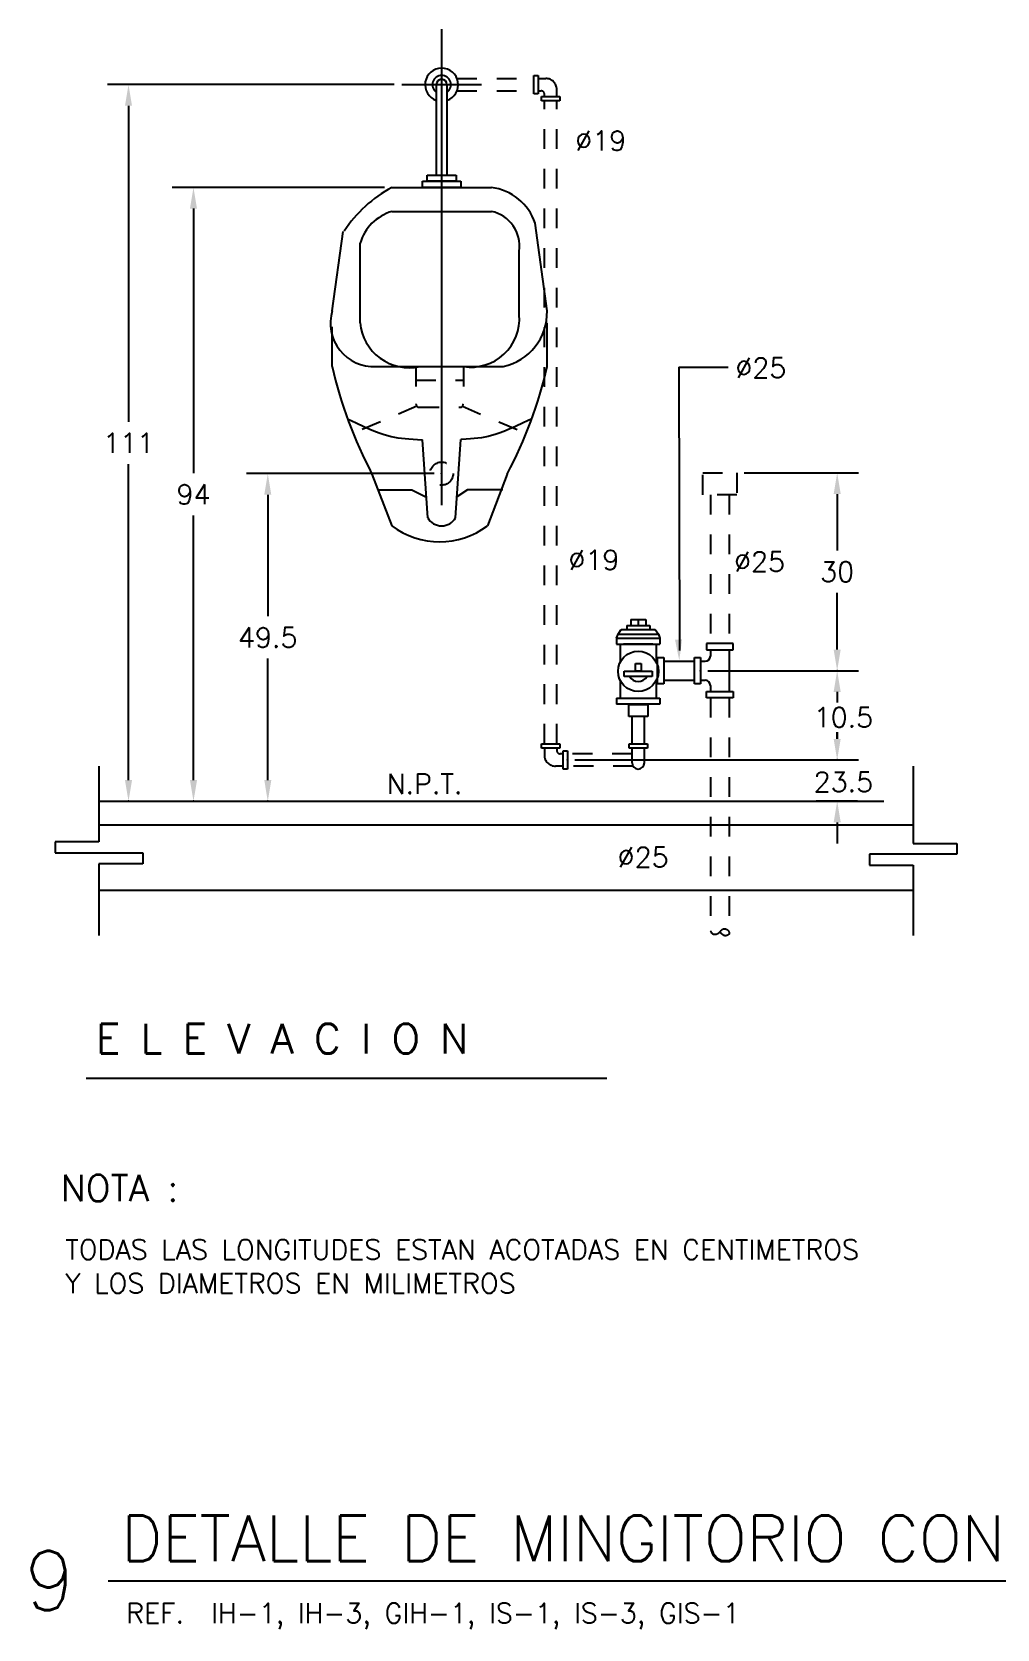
# Model space of a CAD drawing. Extents: x 145.7 to 190.5, y 293.8 to 329.7.
# Drawn here: x 156.82 to 161.68, y 317.52 to 325.58 of the extents above; entities that cross this region are included whole.
import ezdxf
from ezdxf.enums import TextEntityAlignment as Align

# ---------------------------------------------------------------- set-up
doc = ezdxf.new("R2010")
doc.units = 0
doc.header["$LTSCALE"] = 0.4
doc.header["$MEASUREMENT"] = 0
doc.linetypes.add('DASHDOT', pattern=[12, 6, -3, 0, -3])
doc.linetypes.add('HIDDEN', pattern=[0.375, 0.25, -0.125])
doc.layers.add('A13', color=130, linetype='CONTINUOUS')
doc.layers.add('LETRAS', color=50, linetype='CONTINUOUS')
doc.styles.add('ROMANS', font='ROMANS.SHX', dxfattribs={"width": 1.5, "height": 0.3})

msp = doc.modelspace()

# ---------------------------------------------------------------- linework, layer by layer
at = {"layer": 'A13', "color": 20, "linetype": 'DASHDOT'}
for p, q in [((158.8833, 325.5931), (158.8833, 322.7198)), ((158.6818, 325.3138), (159.0849, 325.3138))]:
    msp.add_line(p, q, dxfattribs=at)
at = {"layer": 'A13', "linetype": 'HIDDEN'}
for p, q in [((158.961, 325.3451), (159.348, 325.3451)), ((159.348, 325.2678), (159.348, 325.3598)), ((159.348, 325.3598), (159.3694, 325.3598)), ((159.3694, 325.3598), (159.3694, 325.2678)), ((159.3694, 325.3451), (159.4083, 325.3451)), ((159.3694, 325.3451), (159.3694, 325.2825)), ((158.961, 325.2825), (159.348, 325.2825)), ((159.3694, 325.2678), (159.348, 325.2678)), ((159.3694, 325.2825), (159.3853, 325.2825)), ((159.387, 325.2322), (159.387, 325.2536)), ((159.387, 325.2536), (159.479, 325.2536)), ((159.4017, 325.2536), (159.4017, 325.266)), ((159.4643, 325.2536), (159.4643, 325.2891)), ((159.479, 325.2536), (159.479, 325.2322)), ((159.479, 325.2322), (159.387, 325.2322)), ((159.4017, 321.9895), (159.4017, 325.2322)), ((159.4643, 321.9895), (159.4643, 325.2322)), ((158.7538, 323.8921), (158.7538, 323.7033)), ((158.9928, 323.8921), (158.9928, 323.7033)), ((158.7538, 323.824), (158.9928, 323.824)), ((158.7586, 323.6917), (158.4366, 323.5557)), ((158.7703, 323.6868), (158.9763, 323.6868)), ((158.988, 323.6917), (159.31, 323.5557)), ((160.2003, 323.2455), (160.2003, 323.3559)), ((160.2003, 323.3559), (160.3725, 323.3559)), ((160.3725, 323.3559), (160.3725, 323.2455)), ((160.3725, 323.2455), (160.2003, 323.2455)), ((160.2387, 323.2455), (160.2387, 322.4947)), ((160.3342, 323.2455), (160.3342, 322.4947)), ((160.2387, 322.2217), (160.2387, 321.0456)), ((160.3342, 322.2217), (160.3342, 321.034)), ((159.387, 321.968), (159.387, 321.9895)), ((159.387, 321.9895), (159.479, 321.9895)), ((159.479, 321.968), (159.387, 321.968)), ((159.4017, 321.968), (159.4017, 321.9326)), ((159.4643, 321.968), (159.4643, 321.9556)), ((159.479, 321.9895), (159.479, 321.968)), ((159.4966, 321.8618), (159.4966, 321.9539)), ((159.4966, 321.9539), (159.5181, 321.9539)), ((159.5181, 321.9539), (159.5181, 321.8618)), ((159.4966, 321.8766), (159.4577, 321.8766)), ((159.4966, 321.9391), (159.4808, 321.9391)), ((159.4966, 321.8766), (159.4966, 321.9391)), ((159.8437, 321.9391), (159.5181, 321.9391)), ((159.8487, 321.8766), (159.5181, 321.8766)), ((159.5181, 321.8618), (159.4966, 321.8618))]:
    msp.add_line(p, q, dxfattribs=at)
at = {"layer": 'A13', "color": 20, "linetype": 'ByBlock'}
for p, q in [((158.6447, 325.3138), (157.1975, 325.3138)), ((157.3041, 325.2071), (157.3041, 323.6135)), ((158.5954, 324.7952), (157.5251, 324.7952)), ((157.6318, 324.6886), (157.6318, 323.3542)), ((157.3041, 321.8065), (157.3041, 323.4001)), ((158.8463, 323.352), (157.8999, 323.352)), ((160.4096, 323.3559), (160.985, 323.3559)), ((158.0065, 323.2453), (158.0065, 322.6326)), ((160.8783, 323.2493), (160.8783, 322.9637)), ((157.6318, 321.8065), (157.6318, 323.1409)), ((160.8783, 322.4649), (160.8783, 322.7504)), ((158.0065, 321.8065), (158.0065, 322.4192)), ((160.2266, 322.3582), (160.985, 322.3582)), ((160.2266, 322.3582), (160.985, 322.3582)), ((160.8783, 322.2515), (160.8783, 322.198)), ((160.8783, 322.048), (160.8783, 322.0145)), ((160.8783, 322.0145), (160.8783, 322.048)), ((159.5551, 321.9079), (160.985, 321.9079)), ((159.5551, 321.9079), (160.985, 321.9079)), ((160.9804, 321.6999), (160.7716, 321.6999)), ((160.8783, 321.5932), (160.8783, 321.4865))]:
    msp.add_line(p, q, dxfattribs=at)
at = {"layer": 'A13'}
for p, q in [((158.8562, 325.3138), (158.8562, 324.857)), ((158.9104, 325.3138), (158.9104, 324.857)), ((158.8107, 324.857), (158.956, 324.857)), ((158.8107, 324.827), (158.8107, 324.857)), ((158.956, 324.857), (158.956, 324.827)), ((158.6324, 324.7952), (159.1342, 324.7952)), ((158.7861, 324.827), (158.9805, 324.827)), ((158.7861, 324.7952), (158.7861, 324.827)), ((158.9805, 324.7952), (158.7861, 324.7952)), ((158.956, 324.827), (158.8107, 324.827)), ((158.9805, 324.827), (158.9805, 324.7952)), ((158.6324, 324.6748), (159.1342, 324.6748)), ((159.4152, 324.173), (159.355, 324.6146)), ((158.3314, 324.173), (158.386, 324.5738)), ((158.4719, 324.1128), (158.4719, 324.5142)), ((159.2747, 324.153), (159.2747, 324.4741)), ((158.3314, 323.8921), (158.3314, 324.0928)), ((159.4152, 323.8921), (159.4152, 324.1128)), ((158.5522, 323.8921), (159.1944, 323.8921)), ((158.4087, 323.6286), (158.4527, 323.6077)), ((158.4527, 323.6077), (158.4902, 323.5905)), ((158.4902, 323.5905), (158.522, 323.5764)), ((158.522, 323.5764), (158.5492, 323.5652)), ((158.5492, 323.5652), (158.5726, 323.5564)), ((159.1974, 323.5652), (159.174, 323.5564)), ((159.2246, 323.5764), (159.1974, 323.5652)), ((159.2564, 323.5905), (159.2246, 323.5764)), ((159.2939, 323.6077), (159.2564, 323.5905)), ((159.3379, 323.6286), (159.2939, 323.6077)), ((158.5726, 323.5564), (158.593, 323.5495)), ((158.593, 323.5495), (158.6114, 323.5441)), ((158.6114, 323.5441), (158.6287, 323.5398)), ((158.6287, 323.5398), (158.6457, 323.5362)), ((158.6457, 323.5362), (158.6628, 323.5332)), ((158.6628, 323.5332), (158.6804, 323.5308)), ((158.6804, 323.5308), (158.6988, 323.5287)), ((158.6988, 323.5287), (158.7182, 323.527)), ((158.7182, 323.527), (158.7392, 323.5256)), ((158.7392, 323.5256), (158.7619, 323.5243)), ((158.7619, 323.5243), (158.7868, 323.5232)), ((158.8131, 323.1294), (158.7868, 323.5232)), ((158.9536, 323.1294), (158.9799, 323.5241)), ((158.9847, 323.5243), (158.9799, 323.5241)), ((159.0074, 323.5256), (158.9847, 323.5243)), ((159.0284, 323.527), (159.0074, 323.5256)), ((159.0478, 323.5287), (159.0284, 323.527)), ((159.0662, 323.5308), (159.0478, 323.5287)), ((159.0837, 323.5332), (159.0662, 323.5308)), ((159.1009, 323.5362), (159.0837, 323.5332)), ((159.1178, 323.5398), (159.1009, 323.5362)), ((159.1352, 323.5441), (159.1178, 323.5398)), ((159.1536, 323.5495), (159.1352, 323.5441)), ((159.174, 323.5564), (159.1536, 323.5495)), ((158.5321, 323.3501), (158.6324, 323.0892)), ((159.2145, 323.3501), (159.1141, 323.0892)), ((158.563, 323.2699), (158.7328, 323.2699)), ((158.7328, 323.2699), (158.8062, 323.2332)), ((159.0138, 323.2699), (158.9606, 323.2344)), ((159.1912, 323.2699), (159.0138, 323.2699)), ((159.8369, 322.6163), (159.8369, 322.5859)), ((159.8369, 322.6163), (159.913, 322.6163)), ((159.913, 322.6163), (159.913, 322.5859)), ((159.7659, 322.5224), (159.7735, 322.5427)), ((159.7659, 322.5224), (159.7659, 322.492)), ((159.7735, 322.5427), (159.7887, 322.5656)), ((159.8166, 322.5859), (159.8166, 322.5656)), ((159.9332, 322.5859), (159.9332, 322.5656)), ((159.9611, 322.5656), (159.9763, 322.5427)), ((159.9763, 322.5427), (159.9839, 322.5224)), ((159.9839, 322.5224), (159.9839, 322.492)), ((159.7659, 322.492), (159.8014, 322.492)), ((159.7852, 322.492), (159.9647, 322.492)), ((159.7852, 322.4033), (159.7852, 322.492)), ((159.9485, 322.492), (159.8014, 322.492)), ((159.9485, 322.492), (159.9839, 322.492)), ((159.9647, 322.492), (159.9647, 322.4033)), ((160.2387, 322.4635), (160.2387, 322.4323)), ((160.3342, 322.4635), (160.3342, 322.2529)), ((160.0038, 322.4059), (160.1584, 322.4059)), ((160.1896, 322.4059), (160.2124, 322.4059)), ((159.7852, 322.2199), (159.7852, 322.3069)), ((159.9647, 322.3069), (159.9647, 322.2199)), ((160.0038, 322.3105), (160.1584, 322.3105)), ((160.1896, 322.3105), (160.2124, 322.3105)), ((160.2387, 322.2841), (160.2387, 322.2529)), ((159.7659, 322.2199), (159.7659, 322.189)), ((159.7659, 322.2199), (159.9839, 322.2199)), ((159.9839, 322.2199), (159.9839, 322.189)), ((159.9839, 322.189), (159.7659, 322.189)), ((159.8274, 322.1881), (159.9225, 322.1881)), ((159.8274, 322.1268), (159.8274, 322.1881)), ((159.9225, 322.1268), (159.8274, 322.1268)), ((159.9225, 322.1881), (159.9225, 322.1268)), ((160.2383, 321.0464), (160.2394, 321.0442)), ((160.2394, 321.0442), (160.2416, 321.0407)), ((160.2416, 321.0407), (160.2435, 321.0378)), ((160.2435, 321.0378), (160.2453, 321.0355)), ((160.2453, 321.0355), (160.247, 321.0337)), ((160.247, 321.0337), (160.2485, 321.0323)), ((160.2485, 321.0323), (160.2501, 321.0312)), ((160.2501, 321.0312), (160.2516, 321.0304)), ((160.2516, 321.0304), (160.2531, 321.0298)), ((160.2531, 321.0298), (160.2546, 321.0293)), ((160.2546, 321.0293), (160.2562, 321.029)), ((160.2562, 321.029), (160.2577, 321.0288)), ((160.2577, 321.0288), (160.2593, 321.0287)), ((160.2593, 321.0287), (160.2608, 321.0288)), ((160.2608, 321.0288), (160.2623, 321.0288)), ((160.2623, 321.0288), (160.2638, 321.029)), ((160.2638, 321.029), (160.2653, 321.0292)), ((160.2653, 321.0292), (160.2667, 321.0294)), ((160.2667, 321.0294), (160.2682, 321.0297)), ((160.2682, 321.0297), (160.2696, 321.0301)), ((160.2696, 321.0301), (160.2709, 321.0305)), ((160.2709, 321.0305), (160.2723, 321.031)), ((160.2723, 321.031), (160.2736, 321.0315)), ((160.2736, 321.0315), (160.2749, 321.0321)), ((160.2749, 321.0321), (160.2762, 321.0327)), ((160.2762, 321.0327), (160.2775, 321.0335)), ((160.2775, 321.0335), (160.2788, 321.0343)), ((160.2788, 321.0343), (160.28, 321.0351)), ((160.28, 321.0351), (160.2812, 321.036)), ((160.2812, 321.036), (160.2824, 321.0369)), ((160.2824, 321.0369), (160.2836, 321.0379)), ((160.2836, 321.0379), (160.2847, 321.039)), ((160.2847, 321.039), (160.2859, 321.0401)), ((160.2859, 321.0401), (160.2869, 321.0412)), ((160.2869, 321.0412), (160.288, 321.0423)), ((160.2879, 321.0399), (160.287, 321.0409)), ((160.2887, 321.0388), (160.2879, 321.0399)), ((160.288, 321.0423), (160.289, 321.0435)), ((160.2895, 321.0379), (160.2887, 321.0388)), ((160.289, 321.0435), (160.2901, 321.0447)), ((160.2903, 321.0369), (160.2895, 321.0379)), ((160.2901, 321.0447), (160.2911, 321.0458)), ((160.2911, 321.036), (160.2903, 321.0369)), ((160.2911, 321.0458), (160.2921, 321.0469)), ((160.2919, 321.0351), (160.2911, 321.036)), ((160.2927, 321.0342), (160.2919, 321.0351)), ((160.2921, 321.0469), (160.2931, 321.048)), ((160.2935, 321.0333), (160.2927, 321.0342)), ((160.2931, 321.048), (160.294, 321.0491)), ((160.2944, 321.0324), (160.2935, 321.0333)), ((160.294, 321.0491), (160.295, 321.0501)), ((160.2953, 321.0315), (160.2944, 321.0324)), ((160.295, 321.0501), (160.296, 321.051)), ((160.2962, 321.0306), (160.2953, 321.0315)), ((160.296, 321.051), (160.297, 321.0519)), ((160.2972, 321.0298), (160.2962, 321.0306)), ((160.297, 321.0519), (160.298, 321.0527)), ((160.2981, 321.029), (160.2972, 321.0298)), ((160.298, 321.0527), (160.299, 321.0534)), ((160.299, 321.0282), (160.2981, 321.029)), ((160.299, 321.0534), (160.3001, 321.0541)), ((160.2999, 321.0274), (160.299, 321.0282)), ((160.3008, 321.0267), (160.2999, 321.0274)), ((160.3001, 321.0541), (160.3011, 321.0547)), ((160.3017, 321.026), (160.3008, 321.0267)), ((160.3011, 321.0547), (160.3022, 321.0552)), ((160.3025, 321.0254), (160.3017, 321.026)), ((160.3022, 321.0552), (160.3034, 321.0556)), ((160.3033, 321.0249), (160.3025, 321.0254)), ((160.3041, 321.0244), (160.3033, 321.0249)), ((160.3034, 321.0556), (160.3046, 321.0559)), ((160.3049, 321.0239), (160.3041, 321.0244)), ((160.3046, 321.0559), (160.3058, 321.0561)), ((160.3057, 321.0235), (160.3049, 321.0239)), ((160.3066, 321.0231), (160.3057, 321.0235)), ((160.3058, 321.0561), (160.307, 321.0563)), ((160.3075, 321.0227), (160.3066, 321.0231)), ((160.307, 321.0563), (160.3083, 321.0564)), ((160.3084, 321.0224), (160.3075, 321.0227)), ((160.3083, 321.0564), (160.3095, 321.0564)), ((160.3094, 321.0222), (160.3084, 321.0224)), ((160.3105, 321.0219), (160.3094, 321.0222)), ((160.3095, 321.0564), (160.3108, 321.0564)), ((160.3115, 321.0218), (160.3105, 321.0219)), ((160.3108, 321.0564), (160.3121, 321.0563)), ((160.3127, 321.0216), (160.3115, 321.0218)), ((160.3121, 321.0563), (160.3134, 321.0562)), ((160.3139, 321.0216), (160.3127, 321.0216)), ((160.3134, 321.0562), (160.3146, 321.056)), ((160.3151, 321.0216), (160.3139, 321.0216)), ((160.3146, 321.056), (160.3159, 321.0557)), ((160.3163, 321.0216), (160.3151, 321.0216)), ((160.3159, 321.0557), (160.3171, 321.0554)), ((160.3176, 321.0218), (160.3163, 321.0216)), ((160.3171, 321.0554), (160.3183, 321.055)), ((160.3189, 321.0219), (160.3176, 321.0218)), ((160.3183, 321.055), (160.3195, 321.0546)), ((160.3203, 321.0222), (160.3189, 321.0219)), ((160.3195, 321.0546), (160.3206, 321.0541)), ((160.3216, 321.0225), (160.3203, 321.0222)), ((160.3206, 321.0541), (160.3217, 321.0536)), ((160.3229, 321.0229), (160.3216, 321.0225)), ((160.3217, 321.0536), (160.3227, 321.053)), ((160.3227, 321.053), (160.3237, 321.0524)), ((160.3241, 321.0233), (160.3229, 321.0229)), ((160.3237, 321.0524), (160.3246, 321.0517)), ((160.3253, 321.0238), (160.3241, 321.0233)), ((160.3246, 321.0517), (160.3254, 321.051)), ((160.3265, 321.0244), (160.3253, 321.0238)), ((160.3254, 321.051), (160.3262, 321.0503)), ((160.3262, 321.0503), (160.327, 321.0496)), ((160.3275, 321.025), (160.3265, 321.0244)), ((160.327, 321.0496), (160.3277, 321.0488)), ((160.3285, 321.0257), (160.3275, 321.025)), ((160.3277, 321.0488), (160.3283, 321.048)), ((160.3283, 321.048), (160.3289, 321.0472)), ((160.3294, 321.0264), (160.3285, 321.0257)), ((160.3289, 321.0472), (160.3294, 321.0464)), ((160.3294, 321.0464), (160.3299, 321.0456)), ((160.3302, 321.0271), (160.3294, 321.0264)), ((160.3299, 321.0456), (160.3303, 321.0448)), ((160.331, 321.0279), (160.3302, 321.0271)), ((160.3303, 321.0448), (160.3308, 321.044)), ((160.3308, 321.044), (160.3312, 321.0431)), ((160.3316, 321.0287), (160.331, 321.0279)), ((160.3312, 321.0431), (160.3316, 321.0423)), ((160.3316, 321.0423), (160.332, 321.0415)), ((160.3322, 321.0294), (160.3316, 321.0287)), ((160.332, 321.0415), (160.3324, 321.0406)), ((160.3327, 321.0302), (160.3322, 321.0294)), ((160.3324, 321.0406), (160.3328, 321.0398)), ((160.3332, 321.0309), (160.3327, 321.0302)), ((160.3328, 321.0398), (160.3332, 321.039)), ((160.3332, 321.039), (160.3335, 321.0382)), ((160.3335, 321.0316), (160.3332, 321.0309)), ((160.3335, 321.0382), (160.3337, 321.0374)), ((160.3338, 321.0323), (160.3335, 321.0316)), ((160.3337, 321.0374), (160.334, 321.0366)), ((160.334, 321.033), (160.3338, 321.0323)), ((160.334, 321.0366), (160.3341, 321.0358)), ((160.3341, 321.0337), (160.334, 321.033)), ((160.3341, 321.0358), (160.3342, 321.0351)), ((160.3342, 321.0344), (160.3341, 321.0337)), ((160.3342, 321.0351), (160.3342, 321.0344))]:
    msp.add_line(p, q, dxfattribs=at)
at = {"layer": 'A13', "color": 20}
for p, q in [((160.0795, 323.8894), (160.3289, 323.8894)), ((160.0795, 323.8894), (160.0833, 322.4597)), ((159.8749, 322.6163), (159.8749, 322.5859)), ((159.7659, 322.5224), (159.9839, 322.5224)), ((159.7735, 322.5427), (159.9763, 322.5427)), ((159.7887, 322.5656), (159.9611, 322.5656)), ((159.8166, 322.5859), (159.9332, 322.5859)), ((159.8041, 322.3551), (159.9458, 322.3551)), ((159.8041, 322.3294), (159.8041, 322.3551)), ((159.8604, 322.3551), (159.8604, 322.3953)), ((159.8604, 322.3953), (159.8894, 322.3953)), ((159.8894, 322.3551), (159.8604, 322.3551)), ((159.8894, 322.3953), (159.8894, 322.3551)), ((159.9458, 322.3551), (159.9458, 322.3294)), ((159.9458, 322.3294), (159.8041, 322.3294)), ((157.1552, 321.8772), (157.1552, 321.4949)), ((161.2618, 321.8772), (161.2618, 321.4872)), ((156.9344, 321.4949), (156.9344, 321.4397)), ((157.1552, 321.4949), (156.9344, 321.4949)), ((161.2618, 321.4872), (161.4825, 321.4872)), ((161.4825, 321.4872), (161.4825, 321.4321)), ((156.9344, 321.4397), (157.3759, 321.4397)), ((157.3759, 321.4397), (157.3759, 321.3846)), ((161.4825, 321.4321), (161.0411, 321.4321)), ((161.0411, 321.4321), (161.0411, 321.3769)), ((157.1552, 321.3846), (157.1552, 321.0223)), ((157.3759, 321.3846), (157.1552, 321.3846)), ((161.0411, 321.3769), (161.2618, 321.3769)), ((161.2618, 321.3769), (161.2618, 321.0223))]:
    msp.add_line(p, q, dxfattribs=at)
at = {"layer": 'A13', "linetype": 'Continuous'}
for p, q in [((160.2196, 322.4947), (160.2196, 322.4635)), ((160.3533, 322.4947), (160.2196, 322.4947)), ((160.2196, 322.4635), (160.3533, 322.4635)), ((160.3533, 322.4635), (160.3533, 322.4947)), ((159.9726, 322.384), (159.9726, 322.425)), ((159.9726, 322.425), (160.0038, 322.425)), ((159.9726, 322.3128), (159.9726, 322.4036)), ((160.0038, 322.425), (160.0038, 322.2914)), ((160.1584, 322.425), (160.1896, 322.425)), ((160.1584, 322.2914), (160.1584, 322.425)), ((160.1896, 322.425), (160.1896, 322.2914)), ((159.9726, 322.2914), (159.9726, 322.3262)), ((160.0038, 322.2914), (159.9726, 322.2914)), ((160.1896, 322.2914), (160.1584, 322.2914)), ((160.2196, 322.2217), (160.2196, 322.2529)), ((160.2196, 322.2529), (160.3533, 322.2529)), ((160.3533, 322.2217), (160.2196, 322.2217)), ((160.3533, 322.2529), (160.3533, 322.2217)), ((159.8437, 321.9895), (159.8437, 322.1268)), ((159.9062, 321.9895), (159.9062, 322.1268)), ((159.8289, 321.968), (159.8289, 321.9895)), ((159.8289, 321.9895), (159.921, 321.9895)), ((159.921, 321.968), (159.8289, 321.968)), ((159.8437, 321.8936), (159.8437, 321.968)), ((159.9062, 321.8936), (159.9062, 321.968)), ((159.921, 321.9895), (159.921, 321.968))]:
    msp.add_line(p, q, dxfattribs=at)
at = {"layer": 'A13', "color": 50}
for p, q in [((157.1552, 321.6999), (161.1141, 321.6999)), ((157.0901, 320.3038), (159.7165, 320.3038))]:
    msp.add_line(p, q, dxfattribs=at)
at = {"layer": 'A13', "color": 90}
for p, q in [((157.1552, 321.581), (161.2618, 321.581)), ((157.1552, 321.2518), (161.2618, 321.2518))]:
    msp.add_line(p, q, dxfattribs=at)
at = {"layer": 'A13', "linetype": 'HIDDEN'}
msp.add_circle((158.8833, 323.352), 0.0583, dxfattribs=at)
at = {"layer": 'A13'}
msp.add_circle((159.8749, 322.3551), 0.1019, dxfattribs=at)
for centre, radius, start, end in [((158.8833, 325.3138), 0.0837, 288.86803, 251.13197), ((158.8833, 325.3138), 0.0466, 305.55594, 234.44406), ((158.8833, 325.3138), 0.0271, 0, 180), ((158.9398, 324.2182), 0.6538, 118.04, 146.981), ((159.1027, 324.5314), 0.2657, 18.2394, 83.1818), ((158.7027, 324.444), 0.2413, 106.928, 163.072), ((159.0972, 324.4994), 0.1793, 351.901, 78.0829), ((158.5412, 324.1106), 0.2188, 163.43, 272.885), ((159.0307, 324.1339), 0.2447, 261.297, 4.46086), ((159.1347, 324.1662), 0.2805, 282.283, 1.40245), ((158.7205, 324.1362), 0.2498, 185.38, 282.113), ((160.4783, 324.379), 2.2015, 192.77954, 207.86318), ((157.2682, 324.379), 2.2015, 332.13682, 347.22046), ((158.8733, 323.4092), 0.4005, 233.02749, 306.97222), ((158.8833, 323.1695), 0.0809, 209.745, 330.255), ((160.2124, 322.4323), 0.0263, 270, 360), ((160.2124, 322.2841), 0.0263, 360, 90), ((159.8749, 321.8936), 0.0313, 180, 0)]:
    msp.add_arc(centre, radius, start, end, dxfattribs=at)
at = {"layer": 'A13', "linetype": 'HIDDEN'}
for centre, radius, start, end in [((159.4083, 325.2891), 0.056, 360, 90), ((159.3853, 325.266), 0.0165, 0, 90), ((158.7703, 323.7033), 0.0165, 180, 270), ((158.9763, 323.7033), 0.0165, 270, 0), ((159.4808, 321.9556), 0.0165, 180, 270), ((159.4577, 321.9326), 0.056, 180, 270)]:
    msp.add_arc(centre, radius, start, end, dxfattribs=at)
at = {"layer": 'A13', "color": 20}
msp.add_arc((159.8749, 322.3551), 0.0512, 210.20249, 329.79751, dxfattribs=at)
at = {"layer": 'A13', "linetype": 'ByBlock'}
for p in [(158.8833, 323.352), (160.1896, 322.3582), (160.1896, 322.3582), (159.5181, 321.9079), (159.5181, 321.9079)]:
    msp.add_point(p, dxfattribs=at)
at = {"layer": 'A13', "color": 20, "linetype": 'ByBlock'}
for p in [(160.8783, 322.3582), (160.8783, 321.9079), (157.3041, 321.6999), (157.6318, 321.6999), (158.0065, 321.6999), (160.8783, 321.6999)]:
    msp.add_point(p, dxfattribs=at)
for points in [[(157.2863, 325.2071), (157.3219, 325.2071), (157.3041, 325.3138)], [(157.614, 324.6886), (157.6496, 324.6886), (157.6318, 324.7952)], [(157.9888, 323.2453), (158.0243, 323.2453), (158.0065, 323.352)], [(160.8605, 323.2493), (160.8961, 323.2493), (160.8783, 323.3559)], [(160.8605, 322.4649), (160.8961, 322.4649), (160.8783, 322.3582)], [(160.8605, 322.2515), (160.8961, 322.2515), (160.8783, 322.3582)], [(160.8605, 322.0145), (160.8961, 322.0145), (160.8783, 321.9079)], [(160.8605, 322.0145), (160.8961, 322.0145), (160.8783, 321.9079)], [(157.2863, 321.8065), (157.3219, 321.8065), (157.3041, 321.6999)], [(157.614, 321.8065), (157.6496, 321.8065), (157.6318, 321.6999)], [(157.9888, 321.8065), (158.0243, 321.8065), (158.0065, 321.6999)], [(160.8605, 321.5932), (160.8961, 321.5932), (160.8783, 321.6999)]]:
    msp.add_solid(points, dxfattribs=at)
at = {"layer": 'A13', "color": 20}
msp.add_solid([(160.0959, 322.5161), (160.0604, 322.5149), (160.0819, 322.4089)], dxfattribs=at)
at = {"layer": 'LETRAS'}
msp.add_line((157.2014, 317.7677), (166.8135, 317.7677), dxfattribs=at)

# ---------------------------------------------------------------- texts
at = {"layer": 'LETRAS', "style": 'ROMANS'}
for s, p in [('%%c19', (159.5573, 324.9811)), ('%%c25', (160.3649, 323.8354)), ('%%c19', (159.5225, 322.8667)), ('%%c25', (160.3581, 322.8582)), ('N.P.T.', (158.6066, 321.7373)), ('%%c25', (159.7711, 321.3675)), ('TODAS LAS LONGITUDES ESTAN ACOTADAS EN CENTIMETROS', (156.985, 319.3885)), ('Y LOS DIAMETROS EN MILIMETROS', (156.985, 319.2185)), ('REF.  IH-1, IH-3, GIH-1, IS-1, IS-3, GIS-1', (157.2922, 317.5554))]:
    msp.add_text(s, height=0.1, dxfattribs=at).set_placement(p)
at = {"layer": 'LETRAS', "linetype": 'ByBlock', "style": 'ROMANS'}
for s, p in [('111', (157.3041, 323.5068)), ('94', (157.6318, 323.2475)), ('30', (160.8783, 322.8571)), ('49.5', (158.0065, 322.5259)), ('10.5', (160.9099, 322.123)), ('23.5', (160.9099, 321.7971))]:
    msp.add_text(s, height=0.1, dxfattribs=at).set_placement(p, align=Align.MIDDLE_CENTER)
at = {"layer": 'LETRAS', "color": 90, "style": 'ROMANS'}
for s, height, p in [('E L E V A C I O N', 0.15, (157.1405, 320.4278)), ('NOTA :', 0.13328, (156.9621, 319.6823)), ('DETALLE DE MINGITORIO CON FLUXOMETRO DE PEDAL', 0.23, (157.2684, 317.8671)), ('9', 0.3, (156.7785, 317.6196))]:
    msp.add_text(s, height=height, dxfattribs=at).set_placement(p)

doc.saveas('drawing.dxf')
